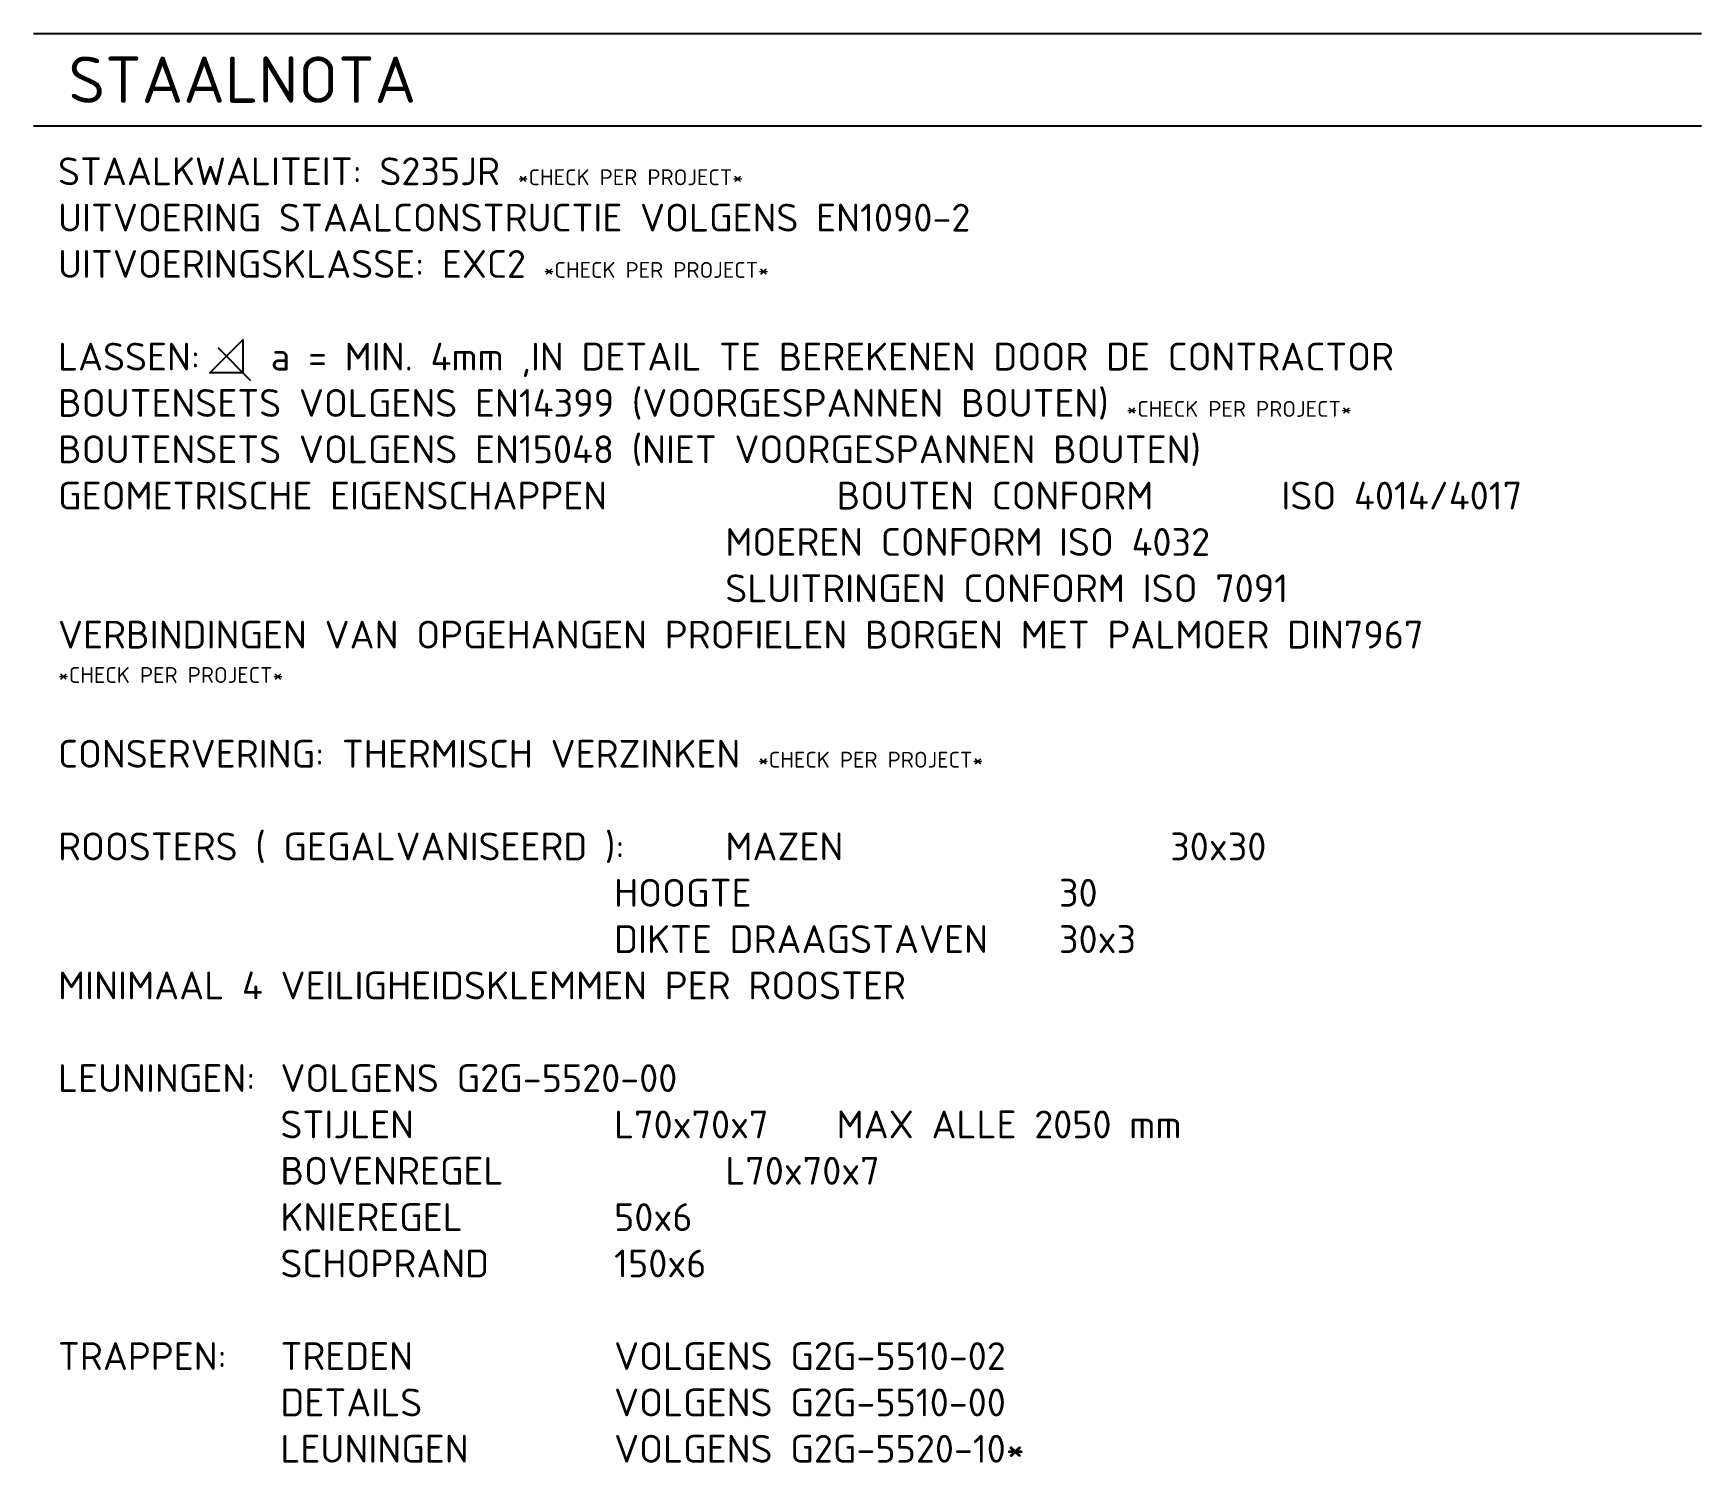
# Model space of a CAD drawing. Header units: millimetres. Extents: x 0 to 180, y -154 to 0.
import ezdxf

# ---------------------------------------------------------------- set-up
doc = ezdxf.new("R2010")
doc.units = ezdxf.units.MM
doc.layers.add('AC-0300-TEKST-35', color=2, linetype='Continuous')
doc.styles.get("Standard").update_dxf_attribs({"font": 'isocpeur.ttf'})

# ---------------------------------------------------------------- blocks, each defined once
blk = doc.blocks.new('Titel-N')
at = {"transparency": 33554687}
for p, q in [((0, 0), (180, 0)), ((0, -10), (180, -10))]:
    blk.add_line(p, q, dxfattribs=at)
at = {"color": 6, "transparency": 33554687}
blk.add_attdef('TITEL', (3.79, -7.5), '', height=5, dxfattribs=at)

msp = doc.modelspace()

# ---------------------------------------------------------------- linework, layer by layer
at = {"layer": 'AC-0300-TEKST-35', "transparency": 33554687}
msp.add_line((23.48, -37.51), (19.93, -33.96), dxfattribs=at)
msp.add_lwpolyline([(22.6, -36.63), (19.05, -36.63), (22.6, -33.07)], close=True, dxfattribs=at)

# ---------------------------------------------------------------- block references
at = {"transparency": 33554687}
ref = msp.add_blockref('Titel-N', (0, 0), dxfattribs=at)
ref.add_attrib('TITEL', 'STAALNOTA', (3.79, -7.5), dxfattribs={"color": 6, "height": 5})

# ---------------------------------------------------------------- texts
at = {"layer": 'AC-0300-TEKST-35', "transparency": 33554687, "insert": (2.66, -13.39), "char_height": 3, "width": 170.3217, "attachment_point": 1}
msp.add_mtext('STAALKWALITEIT: S235JR {\\H0.57143x;\\C9;*CHECK PER PROJECT*}\\PUITVOERING STAALCONSTRUCTIE VOLGENS EN1090-2\\PUITVOERINGSKLASSE: EXC2 {\\H0.57143x;\\C9;*CHECK PER PROJECT*}\\P\\PLASSEN:    a = MIN. 4mm ,IN DETAIL TE BEREKENEN DOOR DE CONTRACTOR\\P{\\C9;BOUTENSETS VOLGENS EN14399 (VOORGESPANNEN BOUTEN)} {\\H0.57143x;\\C9;*CHECK PER PROJECT*}\\PBOUTENSETS VOLGENS EN15048 (NIET VOORGESPANNEN BOUTEN)\\PGEOMETRISCHE EIGENSCHAPPEN ^I^IBOUTEN CONFORM ^IISO 4014/4017\\P^I^I^I^I^I^IMOEREN CONFORM^IISO 4032\\P^I^I^I^I^I^ISLUITRINGEN CONFORM ISO 7091\\P{\\C9;VERBINDINGEN VAN OPGEHANGEN PROFIELEN BORGEN MET PALMOER DIN7967}\\P{\\H0.57143x;\\C9;*CHECK PER PROJECT*\\H1.75x;\\P}\\PCONSERVERING: THERMISCH VERZINKEN {\\H0.57143x;\\C9;*CHECK PER PROJECT*}\\P\\PROOSTERS ( GEGALVANISEERD ):^IMAZEN^I^I^I30x30\\P^I^I^I^I^IHOOGTE^I^I^I30\\P^I^I^I^I^IDIKTE DRAAGSTAVEN^I30x3\\PMINIMAAL 4 VEILIGHEIDSKLEMMEN PER ROOSTER\\P\\PLEUNINGEN:^IVOLGENS G2G-5520-00\\P^I^ISTIJLEN^I^IL70x70x7^IMAX ALLE 2050 mm^I\\P^I^IBOVENREGEL^I^IL70x70x7\\P^I^IKNIEREGEL^I^I50x6\\P^I^ISCHOPRAND^I^I150x6\\P\\PTRAPPEN: ^ITREDEN^I^IVOLGENS G2G-5510-02\\P^I^IDETAILS ^I^IVOLGENS G2G-5510-00\\P^I^ILEUNINGEN^I^IVOLGENS G2G-5520-10*\\P^I^I', dxfattribs=at)

doc.saveas('drawing.dxf')
